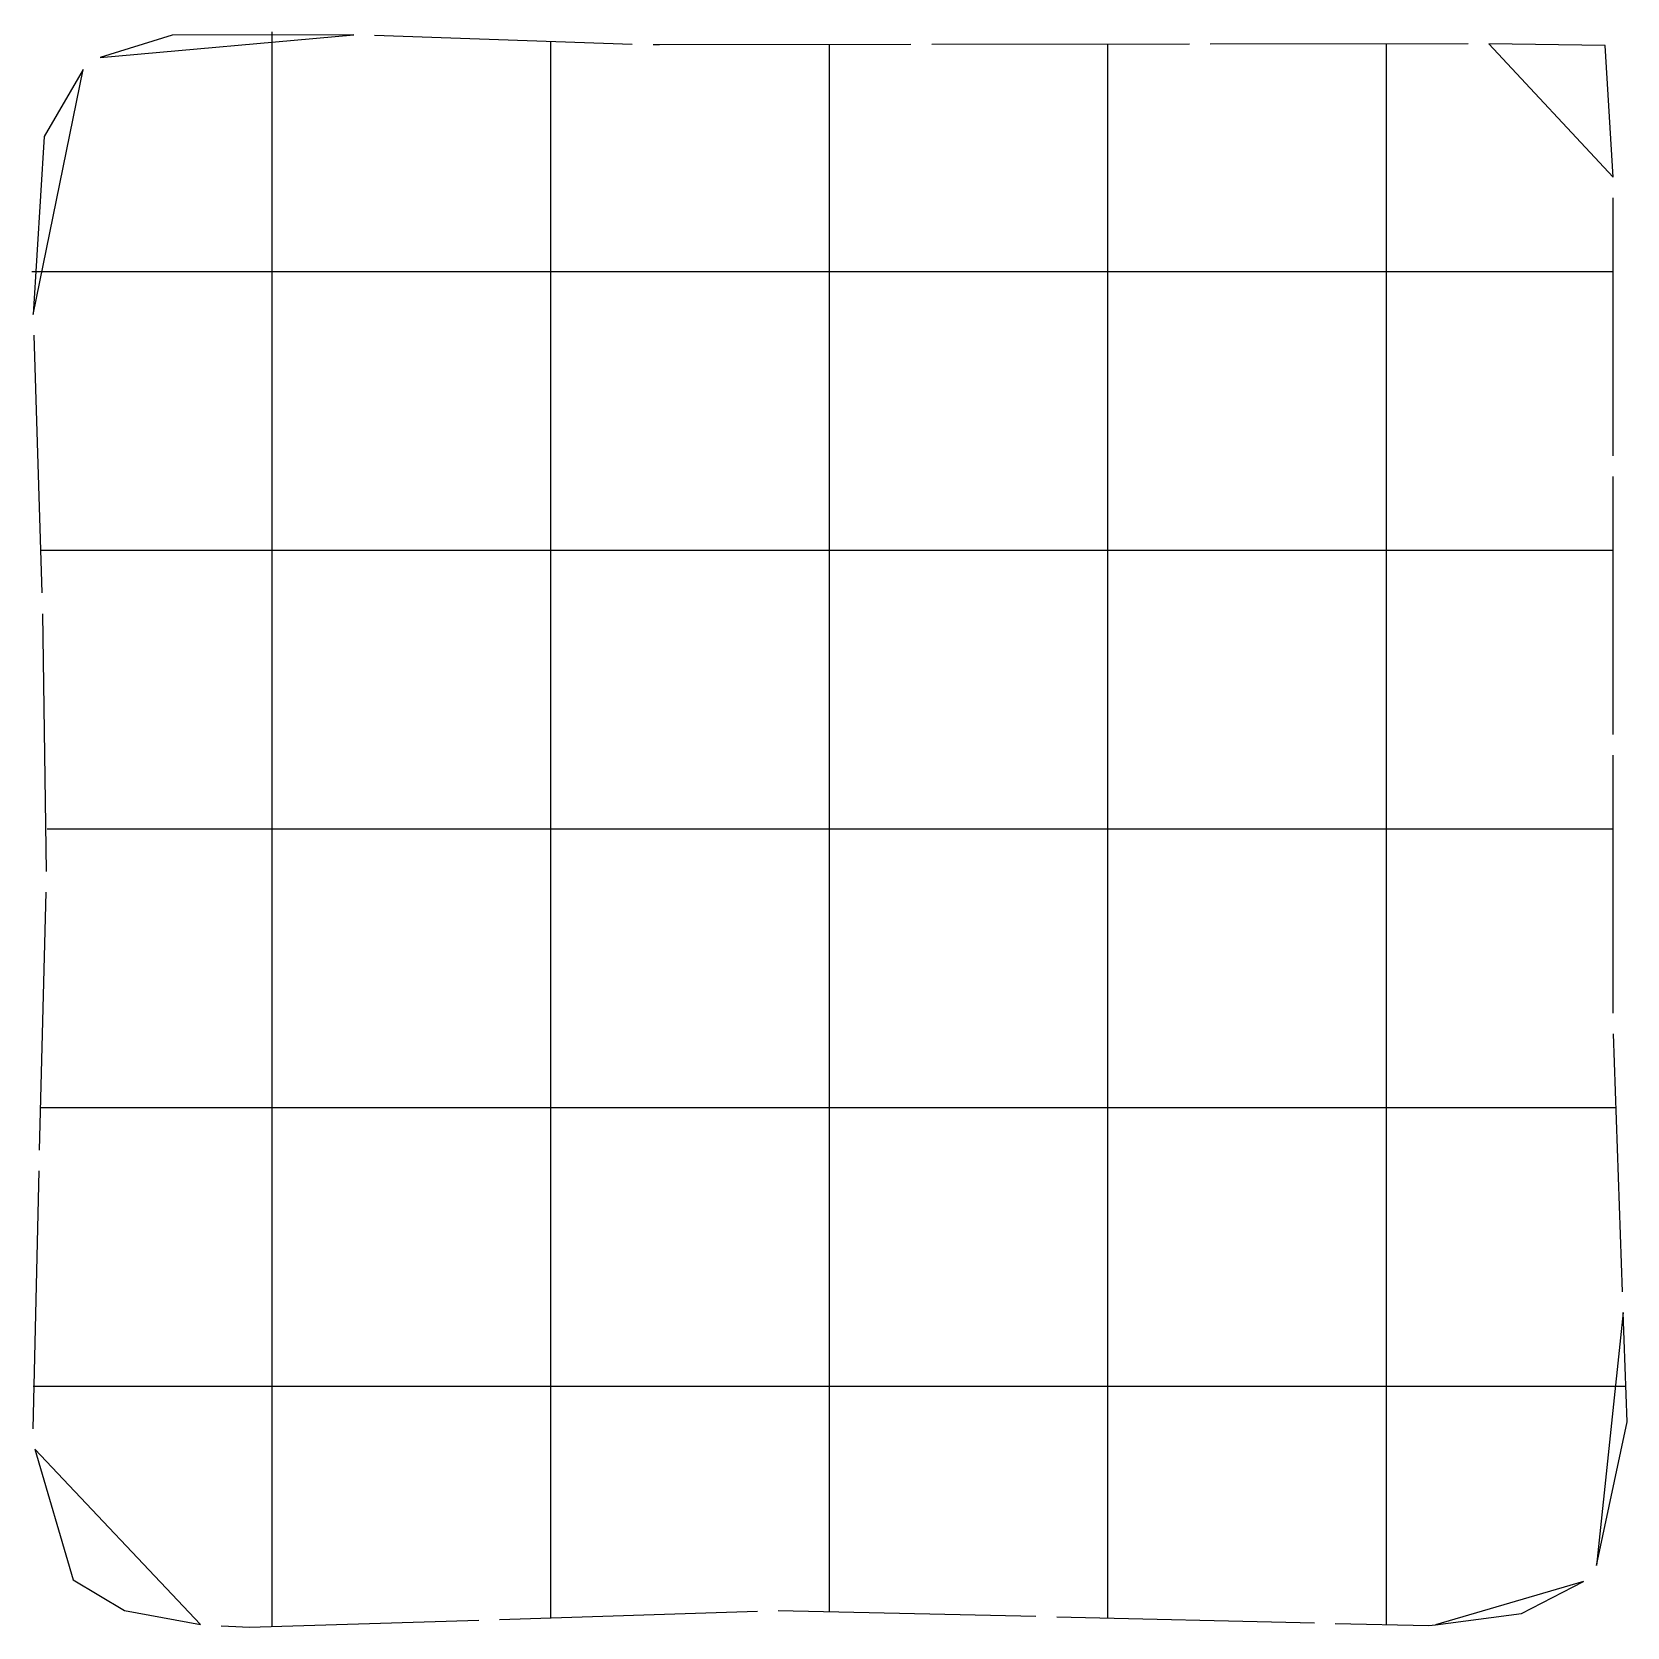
# Model space of a CAD drawing. Extents: x 0.4 to 14.8, y 0.4 to 14.7.
import ezdxf

# ---------------------------------------------------------------- set-up
doc = ezdxf.new("R2010")
doc.units = 0

msp = doc.modelspace()

# ---------------------------------------------------------------- linework, layer by layer
for p, q in [((2.592849, 14.154827), (2.592849, 14.742)), ((1.050488, 14.511721), (3.326512, 14.716049)), ((1.697623, 14.712816), (1.050488, 14.511721)), ((3.326512, 14.716049), (1.697623, 14.712816)), ((5.825002, 14.629179), (3.512399, 14.709586)), ((5.092849, 14.110611), (5.092849, 14.655)), ((6.067679, 14.625285), (6.010937, 14.62548)), ((8.32493, 14.628546), (6.067679, 14.625285)), ((7.592849, 14.306147), (7.592849, 14.628)), ((10.824928, 14.632157), (8.51093, 14.628814)), ((10.092849, 14.097338), (10.092849, 14.631)), ((13.324925, 14.635768), (11.010928, 14.632425)), ((12.592849, 14.09958), (12.592849, 14.635)), ((14.552489, 14.618607), (13.510925, 14.636037)), ((13.510925, 14.636037), (14.626207, 13.438945)), ((14.626207, 13.438945), (14.552489, 14.618607)), ((0.449441, 12.207983), (0.899049, 14.405766)), ((0.899049, 14.405766), (0.547501, 13.805161)), ((7.592849, 13.55645), (7.592849, 14.306147)), ((2.592849, 13.574805), (2.592849, 14.154827)), ((5.092849, 13.546109), (5.092849, 14.110611)), ((10.092849, 13.530271), (10.092849, 14.097338)), ((12.592849, 13.504918), (12.592849, 14.09958)), ((0.547501, 13.805161), (0.449441, 12.207983)), ((2.592849, 13.450957), (2.592849, 13.574805)), ((5.092849, 13.409425), (5.092849, 13.546109)), ((7.592849, 13.416155), (7.592849, 13.55645)), ((10.092849, 13.390369), (10.092849, 13.530271)), ((12.592849, 13.365544), (12.592849, 13.504918)), ((2.592849, 13.146871), (2.592849, 13.450957)), ((5.092849, 13.192742), (5.092849, 13.409425)), ((7.592849, 12.729848), (7.592849, 13.416155)), ((10.092849, 13.192161), (10.092849, 13.390369)), ((12.592849, 13.157323), (12.592849, 13.365544)), ((5.092849, 12.599774), (5.092849, 13.192742)), ((10.092849, 12.599194), (10.092849, 13.192161)), ((14.62618, 10.938945), (14.626205, 13.252945)), ((2.592849, 12.553903), (2.592849, 13.146871)), ((12.592849, 12.564355), (12.592849, 13.157323)), ((5.092849, 11.728806), (5.092849, 12.599774)), ((7.592849, 12.711057), (7.592849, 12.729848)), ((7.592849, 12.690337), (7.592849, 12.711057)), ((7.592849, 12.66014), (7.592849, 12.690337)), ((7.592849, 12.63797), (7.592849, 12.66014)), ((7.592849, 12.615897), (7.592849, 12.63797)), ((7.592849, 12.593054), (7.592849, 12.615897)), ((10.092849, 11.728226), (10.092849, 12.599194)), ((0.438, 12.592238), (1.027837, 12.592238)), ((0.438, 12.592238), (1.027837, 12.592238)), ((1.027837, 12.592238), (1.556127, 12.592238)), ((1.556127, 12.592238), (1.679176, 12.592238)), ((1.679176, 12.592238), (2.460375, 12.592238)), ((2.460375, 12.592238), (2.46168, 12.592238)), ((2.46168, 12.592238), (2.471152, 12.592238)), ((2.471152, 12.592238), (2.499824, 12.592238)), ((2.499824, 12.592238), (2.509853, 12.592238)), ((2.509853, 12.592238), (2.520033, 12.592238)), ((2.520033, 12.592238), (2.530367, 12.592238)), ((2.530367, 12.592238), (2.56303, 12.592238)), ((2.56303, 12.592238), (2.57319, 12.592238)), ((2.57319, 12.592238), (2.585103, 12.592238)), ((2.585103, 12.592238), (2.798823, 12.592238)), ((2.592849, 11.682935), (2.592849, 12.553903)), ((2.798823, 12.592238), (3.730618, 12.592238)), ((3.730618, 12.592238), (3.836973, 12.592238)), ((3.836973, 12.592238), (4.368751, 12.592238)), ((4.368751, 12.592238), (4.931806, 12.592238)), ((4.931806, 12.592238), (5.524774, 12.592238)), ((5.524774, 12.592238), (5.698968, 12.592238)), ((5.698968, 12.592238), (6.08881, 12.592238)), ((6.08881, 12.592238), (6.092116, 12.592238)), ((6.092116, 12.592238), (6.620588, 12.592238)), ((6.620588, 12.592238), (7.025355, 12.592238)), ((7.025355, 12.592238), (7.199548, 12.592238)), ((7.199548, 12.592238), (7.792516, 12.592238)), ((7.592849, 12.580488), (7.592849, 12.593054)), ((7.592849, 12.557276), (7.592849, 12.580488)), ((7.592849, 12.491038), (7.592849, 12.557276)), ((7.592849, 12.437481), (7.592849, 12.491038)), ((7.792516, 12.592238), (8.340647, 12.592238)), ((8.340647, 12.592238), (8.872425, 12.592238)), ((8.872425, 12.592238), (8.978781, 12.592238)), ((8.978781, 12.592238), (9.898446, 12.592238)), ((9.898446, 12.592238), (9.909019, 12.592238)), ((9.909019, 12.592238), (9.963519, 12.592238)), ((9.963519, 12.592238), (9.988481, 12.592238)), ((9.988481, 12.592238), (9.99475, 12.592238)), ((9.99475, 12.592238), (10.037152, 12.592238)), ((10.037152, 12.592238), (10.077836, 12.592238)), ((10.077836, 12.592238), (10.116123, 12.592238)), ((10.116123, 12.592238), (10.139073, 12.592238)), ((10.139073, 12.592238), (10.151501, 12.592238)), ((10.151501, 12.592238), (10.174097, 12.592238)), ((10.174097, 12.592238), (10.217233, 12.592238)), ((10.217233, 12.592238), (10.2385, 12.592238)), ((10.2385, 12.592238), (10.244968, 12.592238)), ((10.244968, 12.592238), (11.124262, 12.592238)), ((11.124262, 12.592238), (11.230618, 12.592238)), ((11.230618, 12.592238), (11.762395, 12.592238)), ((11.762395, 12.592238), (12.257613, 12.592238)), ((12.257613, 12.592238), (12.850581, 12.592238)), ((12.592849, 11.693387), (12.592849, 12.564355)), ((12.850581, 12.592238), (13.024774, 12.592238)), ((13.024774, 12.592238), (13.250837, 12.592238)), ((13.250837, 12.592238), (13.954268, 12.592238)), ((13.954268, 12.592238), (14.094954, 12.592238)), ((14.094954, 12.592238), (14.626, 12.592238)), ((7.592849, 12.412519), (7.592849, 12.437481)), ((7.592849, 12.397006), (7.592849, 12.412519)), ((7.592849, 11.460055), (7.592849, 12.397006)), ((0.455134, 12.02207), (0.525955, 9.709154)), ((2.592849, 11.411131), (2.592849, 11.682935)), ((5.092849, 11.439138), (5.092849, 11.728806)), ((10.092849, 11.438784), (10.092849, 11.728226)), ((12.592849, 11.417512), (12.592849, 11.693387)), ((7.592849, 11.353699), (7.592849, 11.460055)), ((2.592849, 11.304776), (2.592849, 11.411131)), ((5.092849, 11.332783), (5.092849, 11.439138)), ((5.092849, 10.801005), (5.092849, 11.332783)), ((7.592849, 10.821922), (7.592849, 11.353699)), ((10.092849, 11.332428), (10.092849, 11.438784)), ((10.092849, 10.80065), (10.092849, 11.332428)), ((12.592849, 11.311157), (12.592849, 11.417512)), ((12.592849, 10.779379), (12.592849, 11.311157)), ((2.592849, 10.772998), (2.592849, 11.304776)), ((2.592849, 10.182355), (2.592849, 10.772998)), ((5.092849, 10.228226), (5.092849, 10.801005)), ((7.592849, 10.262484), (7.592849, 10.821922)), ((10.092849, 10.227645), (10.092849, 10.80065)), ((12.592849, 10.192806), (12.592849, 10.779379)), ((14.626152, 8.438945), (14.626177, 10.752945)), ((2.592849, 9.589387), (2.592849, 10.182355)), ((5.092849, 9.635258), (5.092849, 10.228226)), ((7.592849, 9.669516), (7.592849, 10.262484)), ((10.092849, 9.634677), (10.092849, 10.227645)), ((12.592849, 9.599839), (12.592849, 10.192806)), ((0.514, 10.092238), (1.065783, 10.092238)), ((0.514, 10.092238), (1.065783, 10.092238)), ((1.065783, 10.092238), (1.609022, 10.092238)), ((1.609022, 10.092238), (1.743487, 10.092238)), ((1.743487, 10.092238), (2.460116, 10.092238)), ((2.460116, 10.092238), (2.499824, 10.092238)), ((2.499824, 10.092238), (2.509853, 10.092238)), ((2.509853, 10.092238), (2.520033, 10.092238)), ((2.520033, 10.092238), (2.530367, 10.092238)), ((2.530367, 10.092238), (2.56303, 10.092238)), ((2.56303, 10.092238), (2.57319, 10.092238)), ((2.57319, 10.092238), (2.585103, 10.092238)), ((2.585103, 10.092238), (2.798823, 10.092238)), ((2.798823, 10.092238), (3.730618, 10.092238)), ((3.730618, 10.092238), (3.836973, 10.092238)), ((3.836973, 10.092238), (4.368751, 10.092238)), ((4.368751, 10.092238), (4.931806, 10.092238)), ((4.931806, 10.092238), (5.524774, 10.092238)), ((5.524774, 10.092238), (5.698968, 10.092238)), ((5.698968, 10.092238), (6.08881, 10.092238)), ((6.08881, 10.092238), (6.091021, 10.092238)), ((6.091021, 10.092238), (6.620588, 10.092238)), ((6.620588, 10.092238), (7.025355, 10.092238)), ((7.025355, 10.092238), (7.199548, 10.092238)), ((7.199548, 10.092238), (7.792516, 10.092238)), ((7.792516, 10.092238), (8.340647, 10.092238)), ((8.340647, 10.092238), (8.872425, 10.092238)), ((8.872425, 10.092238), (8.978781, 10.092238)), ((8.978781, 10.092238), (9.898446, 10.092238)), ((9.898446, 10.092238), (9.909019, 10.092238)), ((9.909019, 10.092238), (9.963519, 10.092238)), ((9.963519, 10.092238), (9.988481, 10.092238)), ((9.988481, 10.092238), (9.99475, 10.092238)), ((9.99475, 10.092238), (10.023349, 10.092238)), ((10.023349, 10.092238), (10.064873, 10.092238)), ((10.064873, 10.092238), (10.077836, 10.092238)), ((10.077836, 10.092238), (10.116123, 10.092238)), ((10.116123, 10.092238), (10.139073, 10.092238)), ((10.139073, 10.092238), (10.151501, 10.092238)), ((10.151501, 10.092238), (10.174097, 10.092238)), ((10.174097, 10.092238), (10.217233, 10.092238)), ((10.217233, 10.092238), (10.2385, 10.092238)), ((10.2385, 10.092238), (10.244968, 10.092238)), ((10.244968, 10.092238), (11.124262, 10.092238)), ((11.124262, 10.092238), (11.230618, 10.092238)), ((11.230618, 10.092238), (11.762395, 10.092238)), ((11.762395, 10.092238), (12.257613, 10.092238)), ((12.257613, 10.092238), (12.850581, 10.092238)), ((12.850581, 10.092238), (13.024774, 10.092238)), ((13.024774, 10.092238), (13.250837, 10.092238)), ((13.250837, 10.092238), (13.954268, 10.092238)), ((13.954268, 10.092238), (14.302887, 10.092238)), ((14.302887, 10.092238), (14.626, 10.092238)), ((2.592849, 9.159294), (2.592849, 9.589387)), ((5.092849, 9.461065), (5.092849, 9.635258)), ((7.592849, 9.495323), (7.592849, 9.669516)), ((10.092849, 9.460484), (10.092849, 9.634677)), ((12.592849, 9.165675), (12.592849, 9.599839)), ((0.531647, 9.523241), (0.566923, 7.210223)), ((5.092849, 9.080945), (5.092849, 9.461065)), ((7.592849, 9.101862), (7.592849, 9.495323)), ((10.092849, 9.080591), (10.092849, 9.460484)), ((12.592849, 9.05932), (12.592849, 9.165675)), ((2.592849, 9.052938), (2.592849, 9.159294)), ((2.592849, 8.521161), (2.592849, 9.052938)), ((5.092849, 8.549168), (5.092849, 9.080945)), ((7.592849, 8.570084), (7.592849, 9.101862)), ((10.092849, 8.548813), (10.092849, 9.080591)), ((12.592849, 8.527542), (12.592849, 9.05932)), ((2.592849, 8.088806), (2.592849, 8.521161)), ((5.092849, 8.134677), (5.092849, 8.549168)), ((7.592849, 8.168935), (7.592849, 8.570084)), ((10.092849, 8.134097), (10.092849, 8.548813)), ((12.592849, 8.099258), (12.592849, 8.527542)), ((7.592849, 8.029581), (7.592849, 8.168935)), ((14.626124, 5.938945), (14.62615, 8.252945)), ((2.592849, 8.029581), (2.592849, 8.088806)), ((2.592849, 7.914613), (2.592849, 8.029581)), ((5.092849, 8.029581), (5.092849, 8.134677)), ((5.092849, 7.960484), (5.092849, 8.029581)), ((7.592849, 7.994742), (7.592849, 8.029581)), ((10.092849, 8.029581), (10.092849, 8.134097)), ((10.092849, 7.959903), (10.092849, 8.029581)), ((12.592849, 8.029581), (12.592849, 8.099258)), ((12.592849, 7.925065), (12.592849, 8.029581)), ((2.592849, 7.321645), (2.592849, 7.914613)), ((5.092849, 7.367516), (5.092849, 7.960484)), ((7.592849, 7.401774), (7.592849, 7.994742)), ((10.092849, 7.366935), (10.092849, 7.959903)), ((12.592849, 7.332097), (12.592849, 7.925065)), ((0.576, 7.592238), (0.769656, 7.592238)), ((0.576, 7.592238), (0.769656, 7.592238)), ((0.769656, 7.592238), (0.905501, 7.592238)), ((0.905501, 7.592238), (1.647958, 7.592238)), ((1.647958, 7.592238), (1.790827, 7.592238)), ((1.790827, 7.592238), (2.460116, 7.592238)), ((2.460116, 7.592238), (2.499824, 7.592238)), ((2.499824, 7.592238), (2.509853, 7.592238)), ((2.509853, 7.592238), (2.520033, 7.592238)), ((2.520033, 7.592238), (2.530367, 7.592238)), ((2.530367, 7.592238), (2.56303, 7.592238)), ((2.56303, 7.592238), (2.57319, 7.592238)), ((2.57319, 7.592238), (2.585103, 7.592238)), ((2.585103, 7.592238), (2.798823, 7.592238)), ((2.798823, 7.592238), (3.730618, 7.592238)), ((3.730618, 7.592238), (3.836973, 7.592238)), ((3.836973, 7.592238), (4.368751, 7.592238)), ((4.368751, 7.592238), (4.931806, 7.592238)), ((4.931806, 7.592238), (5.524774, 7.592238)), ((5.524774, 7.592238), (5.698968, 7.592238)), ((5.698968, 7.592238), (6.08881, 7.592238)), ((6.08881, 7.592238), (6.097259, 7.592238)), ((6.097259, 7.592238), (6.620588, 7.592238)), ((6.620588, 7.592238), (7.025355, 7.592238)), ((7.025355, 7.592238), (7.199548, 7.592238)), ((7.199548, 7.592238), (7.792516, 7.592238)), ((7.792516, 7.592238), (8.340647, 7.592238)), ((8.340647, 7.592238), (8.872425, 7.592238)), ((8.872425, 7.592238), (8.978781, 7.592238)), ((8.978781, 7.592238), (9.898446, 7.592238)), ((9.898446, 7.592238), (9.909019, 7.592238)), ((9.909019, 7.592238), (9.963519, 7.592238)), ((9.963519, 7.592238), (9.988481, 7.592238)), ((9.988481, 7.592238), (9.99475, 7.592238)), ((9.99475, 7.592238), (10.023349, 7.592238)), ((10.023349, 7.592238), (10.064873, 7.592238)), ((10.064873, 7.592238), (10.077836, 7.592238)), ((10.077836, 7.592238), (10.116123, 7.592238)), ((10.116123, 7.592238), (10.139073, 7.592238)), ((10.139073, 7.592238), (10.151501, 7.592238)), ((10.151501, 7.592238), (10.174097, 7.592238)), ((10.174097, 7.592238), (10.217233, 7.592238)), ((10.217233, 7.592238), (10.2385, 7.592238)), ((10.2385, 7.592238), (10.244968, 7.592238)), ((10.244968, 7.592238), (11.124262, 7.592238)), ((11.124262, 7.592238), (11.230618, 7.592238)), ((11.230618, 7.592238), (11.762395, 7.592238)), ((11.762395, 7.592238), (12.257613, 7.592238)), ((12.257613, 7.592238), (12.850581, 7.592238)), ((12.850581, 7.592238), (13.024774, 7.592238)), ((13.024774, 7.592238), (13.250837, 7.592238)), ((13.250837, 7.592238), (13.954268, 7.592238)), ((13.954268, 7.592238), (14.094954, 7.592238)), ((14.094954, 7.592238), (14.626, 7.592238)), ((2.592849, 6.801101), (2.592849, 7.321645)), ((5.092849, 6.829108), (5.092849, 7.367516)), ((7.592849, 6.850025), (7.592849, 7.401774)), ((10.092849, 6.828754), (10.092849, 7.366935)), ((12.592849, 6.807483), (12.592849, 7.332097)), ((0.562236, 7.024282), (0.503929, 4.711016)), ((2.592849, 6.269324), (2.592849, 6.801101)), ((5.092849, 6.297331), (5.092849, 6.829108)), ((7.592849, 6.318247), (7.592849, 6.850025)), ((10.092849, 6.296976), (10.092849, 6.828754)), ((12.592849, 6.275705), (12.592849, 6.807483)), ((7.592849, 6.211892), (7.592849, 6.318247)), ((2.592849, 6.162968), (2.592849, 6.269324)), ((2.592849, 5.270621), (2.592849, 6.162968)), ((5.092849, 6.190975), (5.092849, 6.297331)), ((5.092849, 5.282341), (5.092849, 6.190975)), ((7.592849, 5.285204), (7.592849, 6.211892)), ((10.092849, 6.190621), (10.092849, 6.296976)), ((10.092849, 5.281341), (10.092849, 6.190621)), ((12.592849, 6.16935), (12.592849, 6.275705)), ((12.592849, 5.273054), (12.592849, 6.16935)), ((14.709437, 3.440411), (14.628395, 5.752983)), ((2.592849, 5.267386), (2.592849, 5.270621)), ((2.592849, 5.243369), (2.592849, 5.267386)), ((2.592849, 5.194314), (2.592849, 5.243369)), ((2.592849, 5.153981), (2.592849, 5.194314)), ((2.592849, 5.099481), (2.592849, 5.153981)), ((5.092849, 5.273314), (5.092849, 5.282341)), ((5.092849, 5.232981), (5.092849, 5.273314)), ((5.092849, 5.178481), (5.092849, 5.232981)), ((5.092849, 5.153519), (5.092849, 5.178481)), ((5.092849, 5.14725), (5.092849, 5.153519)), ((7.592849, 5.264333), (7.592849, 5.285204)), ((7.592849, 5.237481), (7.592849, 5.264333)), ((7.592849, 5.212519), (7.592849, 5.237481)), ((7.592849, 5.20625), (7.592849, 5.212519)), ((7.592849, 5.190774), (7.592849, 5.20625)), ((7.592849, 5.136127), (7.592849, 5.190774)), ((10.092849, 5.218299), (10.092849, 5.281341)), ((10.092849, 5.177481), (10.092849, 5.218299)), ((10.092849, 5.152519), (10.092849, 5.177481)), ((10.092849, 5.14625), (10.092849, 5.152519)), ((12.592849, 5.224916), (12.592849, 5.273054)), ((12.592849, 5.158299), (12.592849, 5.224916)), ((12.592849, 5.117481), (12.592849, 5.158299)), ((0.513, 5.092238), (0.664586, 5.092238)), ((0.513, 5.092238), (0.664586, 5.092238)), ((0.664586, 5.092238), (0.813963, 5.092238)), ((0.813963, 5.092238), (1.620228, 5.092238)), ((1.620228, 5.092238), (1.754693, 5.092238)), ((1.754693, 5.092238), (2.46836, 5.092238)), ((2.46836, 5.092238), (2.479657, 5.092238)), ((2.479657, 5.092238), (2.810592, 5.092238)), ((2.592849, 5.074519), (2.592849, 5.099481)), ((2.592849, 5.06825), (2.592849, 5.074519)), ((2.592849, 5.025848), (2.592849, 5.06825)), ((2.592849, 4.985164), (2.592849, 5.025848)), ((2.810592, 5.092238), (3.739481, 5.092238)), ((3.739481, 5.092238), (3.845836, 5.092238)), ((3.845836, 5.092238), (4.377614, 5.092238)), ((4.377614, 5.092238), (4.946323, 5.092238)), ((4.946323, 5.092238), (5.53929, 5.092238)), ((5.092849, 5.104848), (5.092849, 5.14725)), ((5.092849, 5.064164), (5.092849, 5.104848)), ((5.092849, 5.051455), (5.092849, 5.064164)), ((5.092849, 5.002927), (5.092849, 5.051455)), ((5.53929, 5.092238), (5.713484, 5.092238)), ((5.713484, 5.092238), (6.097673, 5.092238)), ((6.097673, 5.092238), (6.629451, 5.092238)), ((6.629451, 5.092238), (7.039871, 5.092238)), ((7.039871, 5.092238), (7.214065, 5.092238)), ((7.214065, 5.092238), (7.807032, 5.092238)), ((7.592849, 5.097091), (7.592849, 5.136127)), ((7.592849, 5.049499), (7.592849, 5.097091)), ((7.592849, 5.026903), (7.592849, 5.049499)), ((7.592849, 4.983767), (7.592849, 5.026903)), ((7.807032, 5.092238), (8.34951, 5.092238)), ((8.34951, 5.092238), (8.881288, 5.092238)), ((8.881288, 5.092238), (8.987643, 5.092238)), ((8.987643, 5.092238), (9.900081, 5.092238)), ((9.900081, 5.092238), (9.947701, 5.092238)), ((9.947701, 5.092238), (9.988519, 5.092238)), ((9.988519, 5.092238), (10.013481, 5.092238)), ((10.013481, 5.092238), (10.01975, 5.092238)), ((10.01975, 5.092238), (10.035226, 5.092238)), ((10.035226, 5.092238), (10.089873, 5.092238)), ((10.089873, 5.092238), (10.102836, 5.092238)), ((10.092849, 5.130774), (10.092849, 5.14625)), ((10.092849, 5.076127), (10.092849, 5.130774)), ((10.092849, 5.063164), (10.092849, 5.076127)), ((10.092849, 5.024877), (10.092849, 5.063164)), ((10.092849, 5.001927), (10.092849, 5.024877)), ((10.102836, 5.092238), (10.141123, 5.092238)), ((10.141123, 5.092238), (10.164073, 5.092238)), ((10.164073, 5.092238), (10.176501, 5.092238)), ((10.176501, 5.092238), (10.199097, 5.092238)), ((10.199097, 5.092238), (10.242233, 5.092238)), ((10.242233, 5.092238), (10.25182, 5.092238)), ((10.25182, 5.092238), (11.133125, 5.092238)), ((11.133125, 5.092238), (11.239481, 5.092238)), ((11.239481, 5.092238), (11.771258, 5.092238)), ((11.771258, 5.092238), (12.272129, 5.092238)), ((12.272129, 5.092238), (12.865097, 5.092238)), ((12.592849, 5.092519), (12.592849, 5.117481)), ((12.592849, 5.08625), (12.592849, 5.092519)), ((12.592849, 5.070774), (12.592849, 5.08625)), ((12.592849, 5.016127), (12.592849, 5.070774)), ((12.592849, 5.003164), (12.592849, 5.016127)), ((12.865097, 5.092238), (13.03929, 5.092238)), ((13.03929, 5.092238), (13.284695, 5.092238)), ((13.284695, 5.092238), (13.971517, 5.092238)), ((13.971517, 5.092238), (14.108882, 5.092238)), ((14.108882, 5.092238), (14.651, 5.092238)), ((2.592849, 4.972455), (2.592849, 4.985164)), ((2.592849, 4.910632), (2.592849, 4.972455)), ((2.592849, 4.017487), (2.592849, 4.910632)), ((5.092849, 4.967903), (5.092849, 5.002927)), ((5.092849, 4.92772), (5.092849, 4.967903)), ((5.092849, 4.045494), (5.092849, 4.92772)), ((7.592849, 4.943642), (7.592849, 4.983767)), ((7.592849, 4.06641), (7.592849, 4.943642)), ((10.092849, 4.989499), (10.092849, 5.001927)), ((10.092849, 4.927372), (10.092849, 4.989499)), ((10.092849, 4.045139), (10.092849, 4.927372)), ((12.592849, 4.964877), (12.592849, 5.003164)), ((12.592849, 4.941927), (12.592849, 4.964877)), ((12.592849, 4.929499), (12.592849, 4.941927)), ((12.592849, 4.914103), (12.592849, 4.929499)), ((12.592849, 4.023868), (12.592849, 4.914103)), ((0.499242, 4.525075), (0.445398, 2.212032)), ((2.592849, 3.911131), (2.592849, 4.017487)), ((5.092849, 3.939138), (5.092849, 4.045494)), ((7.592849, 3.960055), (7.592849, 4.06641)), ((10.092849, 3.938784), (10.092849, 4.045139)), ((12.592849, 3.917512), (12.592849, 4.023868)), ((2.592849, 3.379354), (2.592849, 3.911131)), ((5.092849, 3.40736), (5.092849, 3.939138)), ((7.592849, 3.428277), (7.592849, 3.960055)), ((10.092849, 3.407006), (10.092849, 3.938784)), ((12.592849, 3.385735), (12.592849, 3.917512)), ((2.592849, 2.856548), (2.592849, 3.379354)), ((5.092849, 2.902419), (5.092849, 3.40736)), ((7.592849, 2.936677), (7.592849, 3.428277)), ((10.092849, 2.901839), (10.092849, 3.407006)), ((12.592849, 2.867), (12.592849, 3.385735)), ((14.715988, 3.254526), (14.474778, 0.985029)), ((14.750515, 2.274884), (14.715988, 3.254526)), ((5.092849, 2.309452), (5.092849, 2.902419)), ((7.592849, 2.34371), (7.592849, 2.936677)), ((10.092849, 2.308871), (10.092849, 2.901839)), ((12.592849, 2.274032), (12.592849, 2.867)), ((2.592849, 2.263581), (2.592849, 2.856548)), ((0.45, 2.592238), (0.710992, 2.592238)), ((0.45, 2.592238), (0.710992, 2.592238)), ((0.710992, 2.592238), (1.612812, 2.592238)), ((1.612812, 2.592238), (1.737924, 2.592238)), ((1.737924, 2.592238), (2.032903, 2.592238)), ((2.032903, 2.592238), (2.625871, 2.592238)), ((2.625871, 2.592238), (3.496839, 2.592238)), ((3.496839, 2.592238), (3.770678, 2.592238)), ((3.770678, 2.592238), (3.877034, 2.592238)), ((3.877034, 2.592238), (4.408811, 2.592238)), ((4.408811, 2.592238), (4.997419, 2.592238)), ((4.997419, 2.592238), (5.590387, 2.592238)), ((5.590387, 2.592238), (6.022515, 2.592238)), ((6.022515, 2.592238), (6.128871, 2.592238)), ((6.128871, 2.592238), (6.660648, 2.592238)), ((6.660648, 2.592238), (7.090968, 2.592238)), ((7.090968, 2.592238), (7.265161, 2.592238)), ((7.265161, 2.592238), (7.858129, 2.592238)), ((7.858129, 2.592238), (8.380708, 2.592238)), ((8.380708, 2.592238), (8.912486, 2.592238)), ((8.912486, 2.592238), (9.018841, 2.592238)), ((9.018841, 2.592238), (9.911867, 2.592238)), ((9.911867, 2.592238), (9.969084, 2.592238)), ((9.969084, 2.592238), (10.035701, 2.592238)), ((10.035701, 2.592238), (10.076519, 2.592238)), ((10.076519, 2.592238), (10.101481, 2.592238)), ((10.101481, 2.592238), (10.10775, 2.592238)), ((10.10775, 2.592238), (10.123226, 2.592238)), ((10.123226, 2.592238), (10.177873, 2.592238)), ((10.177873, 2.592238), (10.190836, 2.592238)), ((10.190836, 2.592238), (10.229123, 2.592238)), ((10.229123, 2.592238), (10.252073, 2.592238)), ((10.252073, 2.592238), (10.264501, 2.592238)), ((10.264501, 2.592238), (10.271005, 2.592238)), ((10.271005, 2.592238), (11.164323, 2.592238)), ((11.164323, 2.592238), (11.270678, 2.592238)), ((11.270678, 2.592238), (11.802456, 2.592238)), ((11.802456, 2.592238), (12.323226, 2.592238)), ((12.323226, 2.592238), (12.916194, 2.592238)), ((12.916194, 2.592238), (13.090387, 2.592238)), ((13.090387, 2.592238), (13.407047, 2.592238)), ((13.407047, 2.592238), (14.029459, 2.592238)), ((14.029459, 2.592238), (14.153941, 2.592238)), ((14.153941, 2.592238), (14.739, 2.592238)), ((5.092849, 2.135258), (5.092849, 2.309452)), ((7.592849, 2.169516), (7.592849, 2.34371)), ((10.092849, 2.134677), (10.092849, 2.308871)), ((2.592849, 2.089387), (2.592849, 2.263581)), ((7.592849, 1.955645), (7.592849, 2.169516)), ((12.592849, 2.099839), (12.592849, 2.274032)), ((14.474778, 0.985029), (14.750515, 2.274884)), ((0.464329, 2.027267), (0.806799, 0.85731)), ((1.950529, 0.454459), (0.464329, 2.027267)), ((2.592849, 1.765131), (2.592849, 2.089387)), ((5.092849, 1.875695), (5.092849, 2.135258)), ((10.092849, 1.874322), (10.092849, 2.134677)), ((12.592849, 1.790714), (12.592849, 2.099839)), ((5.092849, 1.201267), (5.092849, 1.875695)), ((7.592849, 1.241935), (7.592849, 1.955645)), ((10.092849, 1.200593), (10.092849, 1.874322)), ((2.592849, 1.149886), (2.592849, 1.765131)), ((12.592849, 1.16125), (12.592849, 1.790714)), ((2.592849, 1.026837), (2.592849, 1.149886)), ((5.092849, 0.81915), (5.092849, 1.201267)), ((7.592849, 1.098718), (7.592849, 1.241935)), ((10.092849, 1.065847), (10.092849, 1.200593)), ((12.592849, 1.035357), (12.592849, 1.16125)), ((2.592849, 0.437), (2.592849, 1.026837)), ((2.592849, 0.437), (2.592849, 1.026837)), ((7.592849, 0.574), (7.592849, 1.098718)), ((7.592849, 0.574), (7.592849, 1.098718)), ((10.092849, 0.515), (10.092849, 1.065847)), ((10.092849, 0.515), (10.092849, 1.065847)), ((12.592849, 0.455), (12.592849, 1.035357)), ((12.592849, 0.455), (12.592849, 1.035357)), ((0.806799, 0.85731), (1.26996, 0.58097)), ((5.092849, 0.516), (5.092849, 0.81915)), ((5.092849, 0.516), (5.092849, 0.81915)), ((14.357895, 0.841304), (13.031319, 0.452399)), ((13.801714, 0.553332), (14.357895, 0.841304)), ((1.26996, 0.58097), (1.950529, 0.454459)), ((4.634734, 0.501585), (6.947577, 0.574782)), ((7.133483, 0.580666), (9.446806, 0.530139)), ((2.136243, 0.444152), (2.267464, 0.437923)), ((2.267464, 0.437923), (2.387525, 0.432224)), ((2.387525, 0.432224), (4.448828, 0.495701)), ((2.387525, 0.432224), (4.448828, 0.495701)), ((9.632752, 0.52568), (11.946087, 0.470207)), ((12.132034, 0.465748), (12.972382, 0.44659)), ((12.972382, 0.44659), (13.031319, 0.452399)), ((13.031319, 0.452399), (13.801714, 0.553332))]:
    msp.add_line(p, q)

doc.saveas('drawing.dxf')
